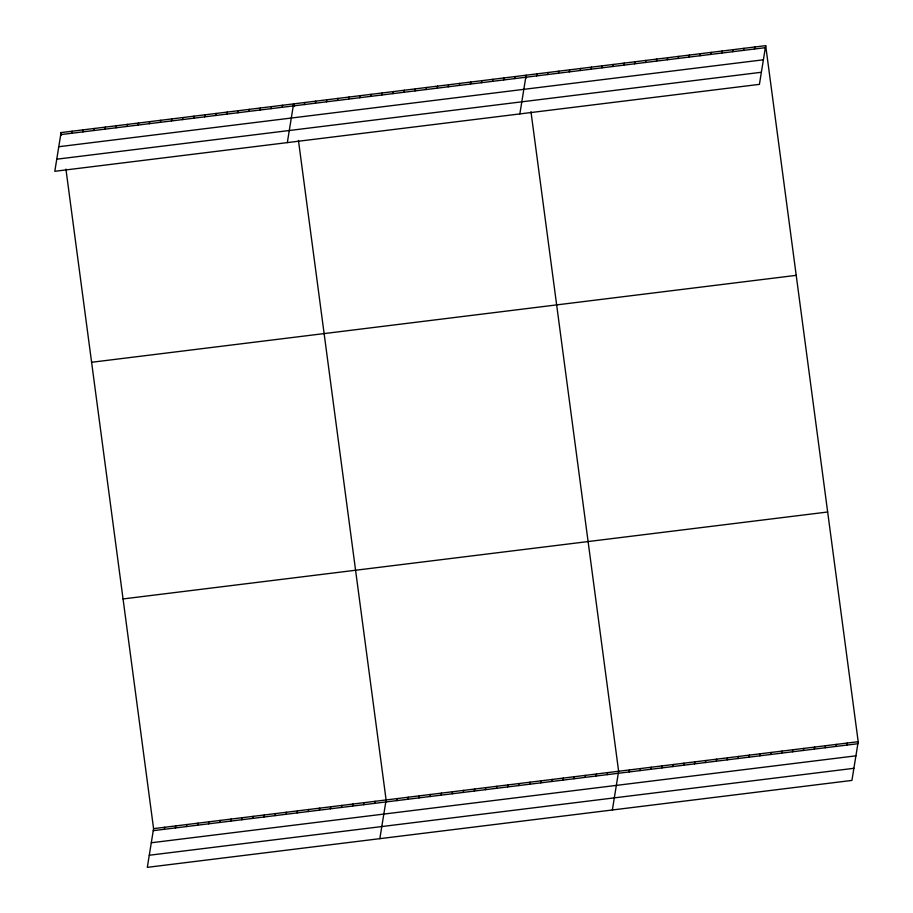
<?xml version="1.0" encoding="UTF-8"?>
<svg xmlns="http://www.w3.org/2000/svg" width="913" height="913" viewBox="0 0 913 913"><rect width="100%" height="100%" fill="white"/><g stroke="black" fill="none" stroke-linecap="round" stroke-linejoin="round"><path stroke-width="1.37" d="M61.068 132.579L54.803 171.302L759.422 84.361L765.687 45.65L61.068 132.579L61.422 135.192M71.819 133.252L72.15 131.221M82.889 131.883L83.22 129.851M93.959 130.513L94.29 128.482M105.029 129.144L105.36 127.124M116.111 127.786L116.43 125.754M127.181 126.416L127.512 124.385M138.251 125.047L138.582 123.015M149.321 123.689L149.652 121.657M160.391 122.319L160.722 120.288M171.473 120.95L171.792 118.918M182.543 119.592L182.874 117.56M193.613 118.222L193.944 116.191M204.683 116.853L205.014 114.821M215.765 115.483L216.084 113.463M226.835 114.125L227.166 112.094M237.905 112.756L238.236 110.724M248.975 111.386L249.306 109.355M260.045 110.028L260.376 107.996M65.93 169.122L153.578 828.639L147.313 867.35L851.932 780.421L858.197 741.698L765.687 45.65M271.127 108.658L271.446 106.627M164.329 829.301L164.648 827.269M282.197 107.289L282.528 105.257M175.399 827.931L175.73 825.9M287.321 142.611L293.598 103.899L293.94 106.501M186.469 826.562L186.8 824.53M304.337 104.561L304.668 102.53M197.539 825.204L197.87 823.172M315.407 103.192L315.738 101.16M208.609 823.834L208.94 821.803M326.489 101.822L326.808 99.802M219.691 822.465L220.01 820.433M337.559 100.464L337.89 98.433M230.761 821.107L231.092 819.075M348.629 99.095L348.96 97.063M241.831 819.737L242.162 817.706M359.699 97.725L360.03 95.694M252.901 818.368L253.232 816.336M370.781 96.367L371.1 94.336M263.983 816.998L264.302 814.978M381.851 94.998L382.182 92.966M275.053 815.64L275.384 813.609M392.921 93.628L393.252 91.597M286.123 814.27L286.454 812.239M403.991 92.259L404.322 90.239M297.193 812.901L297.524 810.87M415.061 90.901L415.392 88.869M308.263 811.543L308.594 809.511M426.143 89.531L426.462 87.5M319.345 810.173L319.664 808.142M437.213 88.162L437.544 86.142M330.415 808.804L330.746 806.772M448.283 86.803L448.614 84.772M341.485 807.434L341.816 805.414M459.353 85.434L459.684 83.403M352.555 806.076L352.886 804.045M470.423 84.064L470.754 82.033M363.625 804.707L363.956 802.675M481.505 82.706L481.824 80.675M374.707 803.337L375.026 801.317M492.575 81.337L492.906 79.305M379.831 838.659L386.108 799.948L298.448 140.442M503.645 79.967L503.976 77.936M396.847 800.61L397.178 798.578M514.715 78.598L515.046 76.578M407.917 799.24L408.248 797.209M519.851 113.92L526.116 75.208L526.47 77.822M418.999 797.882L419.318 795.851M536.684 75.893L537.015 73.862M430.069 796.513L430.4 794.481M547.572 74.546L547.903 72.515M441.139 795.143L441.47 793.112M558.459 73.211L558.79 71.18M452.209 793.774L452.54 791.754M569.347 71.865L569.678 69.833M463.279 792.416L463.61 790.384M580.234 70.518L580.565 68.486M591.133 69.171L591.453 67.151M474.361 791.046L474.68 789.015M602.021 67.836L602.352 65.804M485.431 789.677L485.762 787.657M612.908 66.489L613.239 64.458M496.501 788.318L496.832 786.287M623.796 65.143L624.127 63.111M507.571 786.949L507.902 784.918M634.683 63.807L635.014 61.776M518.641 785.579L518.972 783.548M645.571 62.461L645.902 60.429M529.723 784.221L530.042 782.19M656.47 61.114L656.789 59.083M540.793 782.852L541.124 780.82M667.357 59.767L667.688 57.747M551.863 781.482L552.194 779.451M678.245 58.432L678.576 56.401M562.933 780.113L563.264 778.093M689.132 57.085L689.463 55.054M574.015 778.755L574.334 776.723M700.02 55.739L700.351 53.707M585.085 777.385L585.416 775.354M710.919 54.392L711.238 52.372M596.155 776.016L596.486 773.984M721.806 53.057L722.137 51.025M607.225 774.658L607.556 772.626M732.694 51.71L733.025 49.679M612.361 809.979L618.626 771.257L530.978 111.751M743.581 50.363L743.912 48.332M629.194 771.942L629.514 769.91M754.469 49.028L754.8 46.997M640.081 770.606L640.412 768.575M650.969 769.26L651.3 767.228M661.857 767.913L662.187 765.881M672.744 766.566L673.075 764.535M683.632 765.231L683.963 763.2M694.531 763.884L694.85 761.853M705.418 762.538L705.749 760.506M716.306 761.191L716.637 759.171M727.193 759.856L727.524 757.824M738.081 758.509L738.412 756.478M748.98 757.162L749.299 755.131M759.867 755.827L760.198 753.796M770.755 754.48L771.086 752.449M781.642 753.134L781.973 751.102M792.53 751.787L792.861 749.767M803.417 750.452L803.748 748.42M814.316 749.105L814.636 747.074M825.204 747.758L825.535 745.727M836.091 746.423L836.422 744.392M846.979 745.076L847.31 743.045M60.749 134.61L765.356 47.681M58.786 146.719L763.405 59.79M56.766 159.193L761.385 72.264M91.597 362.278L796.216 275.349M123.05 598.939L827.669 511.999M153.578 828.639L858.197 741.698M153.247 830.659L857.866 743.73M151.296 842.767L855.915 755.838M149.276 855.241L853.883 768.312"/></g></svg>
